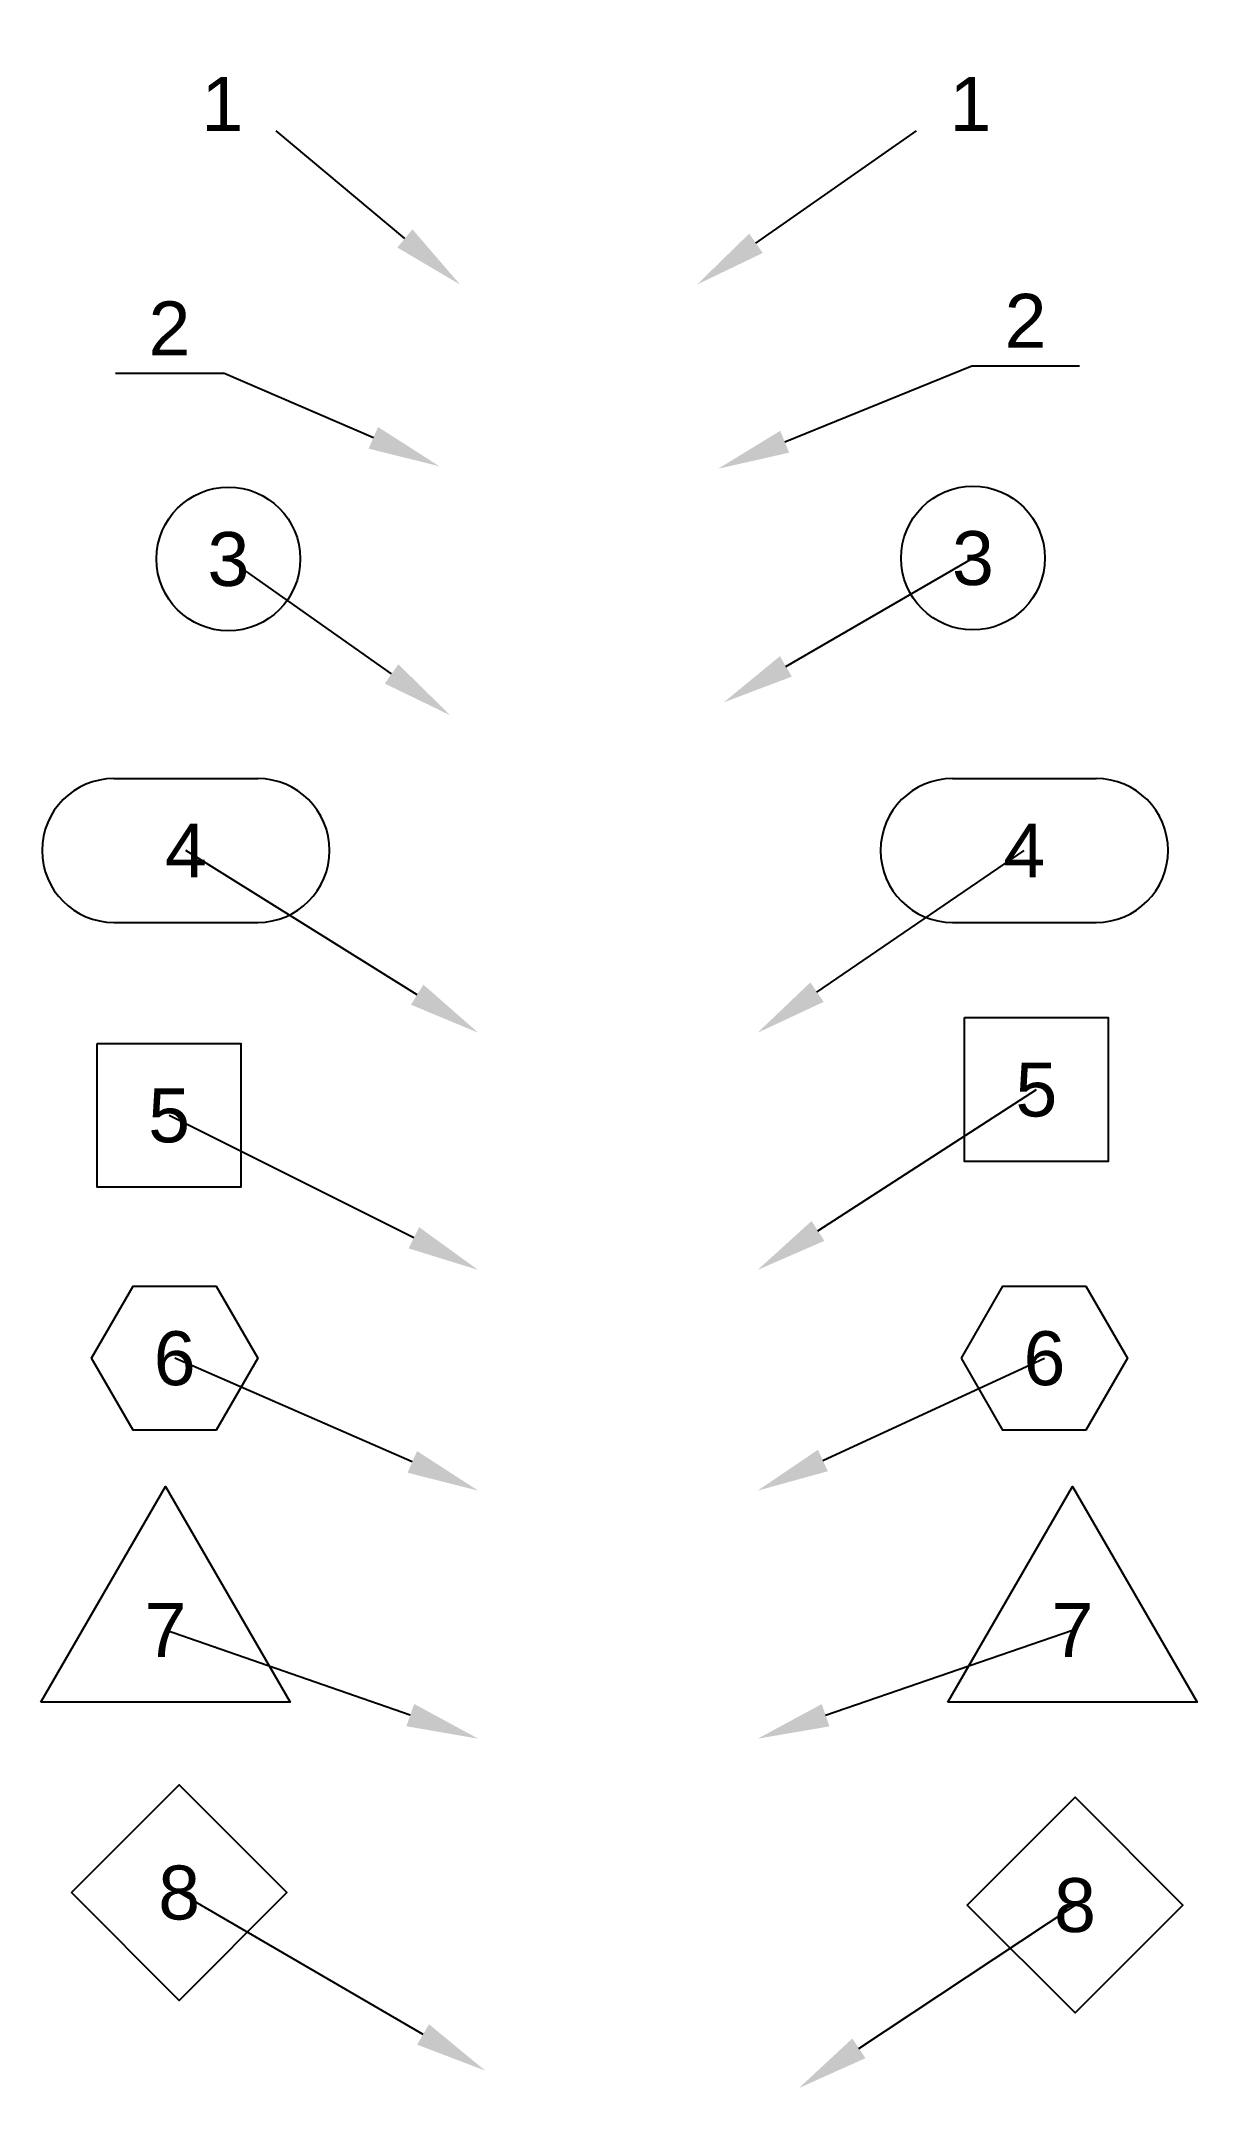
# Paper-space layout 'Layout1' of a CAD drawing. Header units: millimetres. Extents: x 64 to 129, y 41 to 155.
import ezdxf
from ezdxf import colors
from ezdxf.entities.mleader import LeaderData, LeaderLine
from ezdxf.enums import TextEntityAlignment as Align
from ezdxf.math import Vec2, Vec3

# ---------------------------------------------------------------- set-up
doc = ezdxf.new("R2010")
doc.units = ezdxf.units.MM
doc.styles.get("Standard").update_dxf_attribs({"font": 'arial.ttf'})

# ---------------------------------------------------------------- blocks, each defined once
blk = doc.blocks.new('_NUM_CIRCLE')
at = {"color": 0}
blk.add_circle((0, 0), 4, dxfattribs=at)
blk.add_attdef('NUMBER', text='', height=3, dxfattribs=at).set_placement((0, -1.5), align=Align.CENTER)
blk = doc.blocks.new('_NUM_NO_FRAME')
at = {"color": 0}
blk.add_attdef('NUMBER', text='', height=3, dxfattribs=at).set_placement((0, 0), align=Align.CENTER)
blk = doc.blocks.new('_NUM_SLOT')
at = {"color": 0, "linetype": 'ByBlock', "lineweight": -2, "transparency": 16777216}
for p, q in [((-4, 4), (4, 4)), ((-4, -4), (4, -4))]:
    blk.add_line(p, q, dxfattribs=at)
for centre, start, end in [((-4, 0), 90, 270), ((4, 0), 270, 90)]:
    blk.add_arc(centre, 4, start, end, dxfattribs=at)
at = {"color": 0, "transparency": 16777216}
blk.add_attdef('NUMBER', text='', height=3, dxfattribs=at).set_placement((0, -1.5), align=Align.CENTER)
blk = doc.blocks.new('_NUM_BOX')
at = {"color": 0, "linetype": 'ByBlock', "transparency": 16777216}
blk.add_lwpolyline([(-4, 4), (4, 4), (4, -4), (-4, -4)], close=True, dxfattribs=at)
at = {"color": 0, "transparency": 16777216}
blk.add_attdef('NUMBER', text='', height=3, dxfattribs=at).set_placement((0, -1.5), align=Align.CENTER)
blk = doc.blocks.new('_NUM_HEXAGON')
at = {"color": 0, "linetype": 'ByBlock', "transparency": 16777216}
blk.add_lwpolyline([(-4.62, 0), (-2.31, 4), (2.31, 4), (4.62, 0), (2.31, -4), (-2.31, -4)], close=True, dxfattribs=at)
at = {"color": 0, "transparency": 16777216}
blk.add_attdef('NUMBER', text='', height=3, dxfattribs=at).set_placement((0, -1.5), align=Align.CENTER)
blk = doc.blocks.new('_NUM_TRIANGLE')
at = {"color": 0, "linetype": 'ByBlock', "transparency": 16777216}
blk.add_lwpolyline([(-6.93, -4), (0, 8), (6.93, -4)], close=True, dxfattribs=at)
at = {"color": 0, "transparency": 16777216}
blk.add_attdef('NUMBER', text='', height=3, dxfattribs=at).set_placement((0, -1.5), align=Align.CENTER)
blk = doc.blocks.new('_NUM_RHOMB')
at = {"color": 0, "linetype": 'ByBlock', "transparency": 16777216}
blk.add_lwpolyline([(-6, 0), (0, 6), (6, 0), (0, -6)], close=True, dxfattribs=at)
at = {"color": 0, "transparency": 16777216}
blk.add_attdef('NUMBER', text='', height=3, dxfattribs=at).set_placement((0, -1.5), align=Align.CENTER)
blk = doc.blocks.new('_NUM_UNDERLINE')
at = {"color": 0}
blk.add_line((-3, 0), (3, 0), dxfattribs=at)
blk.add_attdef('NUMBER', text='', height=3, dxfattribs=at).set_placement((0, 1), align=Align.CENTER)

psp = doc.layouts.get("Layout1")

# ---------------------------------------------------------------- leaders
ml = psp.add_multileader_block('Standard')
ml.set_content('_NUM_NO_FRAME')
ml.set_attribute('NUMBER', '1', width=0)
ml.set_leader_properties()
ml.build(insert=Vec2(0, 0))
ml.multileader.update_dxf_attribs({"has_dogleg": 0})
ctx = ml.context
ctx.base_point, ctx.char_height, ctx.landing_gap_size, ctx.plane_origin = Vec3(71.36, 149.94), 3, 1, Vec3(-1, 43.53)
notes = []
notes.append((ctx, [(0, (1, 1, 0), (85.36, 149.94), (-1, 0), 8, [(0, [(87.59, 141.39)], 0, [])])]))
ctx.block.insert = Vec3(74.36, 149.94)
ml = psp.add_multileader_block('Standard')
ml.set_content('_NUM_NO_FRAME')
ml.set_attribute('NUMBER', '1', width=0)
ml.set_leader_properties()
ml.build(insert=Vec2(0, 0))
ml.multileader.update_dxf_attribs({"has_dogleg": 0})
ctx = ml.context
ctx.base_point, ctx.char_height, ctx.landing_gap_size, ctx.plane_origin = Vec3(112.99, 149.94), 3, 1, Vec3(12.19, 43.53)
notes.append((ctx, [(0, (1, 1, 0), (104.99, 149.94), (1, 0), 8, [(0, [(100.78, 141.39)], 0, [])])]))
ctx.block.insert = Vec3(115.99, 149.94)
ml = psp.add_multileader_block('Standard')
ml.set_content('_NUM_UNDERLINE')
ml.set_attribute('NUMBER', '2', width=0)
ml.set_leader_properties()
ml.build(insert=Vec2(0, 0))
ml.multileader.update_dxf_attribs({"has_dogleg": 0})
ctx = ml.context
ctx.base_point, ctx.landing_gap_size = Vec3(70.42, 136.45), 1
notes.append((ctx, [(0, (1, 1, 0), (82.42, 136.45), (-1, 0), 8, [(0, [(86.44, 131.28)], 0, [])])]))
ctx.block.insert = Vec3(71.42, 136.45)
ml = psp.add_multileader_block('Standard')
ml.set_content('_NUM_UNDERLINE')
ml.set_attribute('NUMBER', '2', width=0)
ml.set_leader_properties()
ml.build(insert=Vec2(0, 0))
ml.multileader.update_dxf_attribs({"has_dogleg": 0})
ctx = ml.context
ctx.base_point, ctx.landing_gap_size = Vec3(118.06, 136.87), 1
notes.append((ctx, [(0, (1, 1, 0), (108.06, 136.87), (1, 0), 8, [(0, [(101.95, 131.14)], 0, [])])]))
ctx.block.insert = Vec3(119.06, 136.87)
ml = psp.add_multileader_block('Standard')
ml.set_content('_NUM_CIRCLE')
ml.set_attribute('NUMBER', '3', width=0)
ml.set_leader_properties()
ml.build(insert=Vec2(0, 0))
ml.multileader.update_dxf_attribs({"has_dogleg": 0, "text_left_attachment_type": 6, "text_right_attachment_type": 6})
ctx = ml.context
ctx.base_point, ctx.char_height, ctx.landing_gap_size, ctx.plane_origin = Vec3(74.7, 126.12), 3, 1, Vec3(4.55, -13.58)
ctx.left_attachment, ctx.right_attachment, ctx.attachment_type = 6, 6, 1
notes.append((ctx, [(0, (1, 1, 0), (82.7, 126.12), (-1, 0), 8, [(0, [(87.05, 117.42)], 0, [])])]))
ctx.block.insert = Vec3(74.7, 126.12)
ml = psp.add_multileader_block('Standard')
ml.set_content('_NUM_CIRCLE')
ml.set_attribute('NUMBER', '3', width=0)
ml.set_leader_properties()
ml.build(insert=Vec2(0, 0))
ml.multileader.update_dxf_attribs({"has_dogleg": 0, "text_left_attachment_type": 6, "text_right_attachment_type": 6})
ctx = ml.context
ctx.base_point, ctx.char_height, ctx.landing_gap_size, ctx.plane_origin = Vec3(116.13, 126.17), 3, 1, Vec3(10.27, -12.23)
ctx.left_attachment, ctx.right_attachment, ctx.attachment_type = 6, 6, 1
notes.append((ctx, [(0, (1, 1, 0), (108.13, 126.17), (1, 0), 8, [(0, [(102.26, 118.14)], 0, [])])]))
ctx.block.insert = Vec3(116.13, 126.17)
ml = psp.add_multileader_block('Standard')
ml.set_content('_NUM_SLOT')
ml.set_attribute('NUMBER', '4', width=0)
ml.set_leader_properties()
ml.build(insert=Vec2(0, 0))
ml.multileader.update_dxf_attribs({"has_dogleg": 0, "text_left_attachment_type": 6, "text_right_attachment_type": 6})
ctx = ml.context
ctx.base_point, ctx.char_height, ctx.landing_gap_size, ctx.plane_origin = Vec3(72.33, 109.9), 3, 1, Vec3(3.07, 18.73)
ctx.left_attachment, ctx.right_attachment, ctx.attachment_type = 6, 6, 1
notes.append((ctx, [(0, (1, 1, 0), (80.33, 109.9), (-1, 0), 8, [(0, [(88.6, 99.76)], 0, [])])]))
ctx.block.insert = Vec3(72.33, 109.9)
ml = psp.add_multileader_block('Standard')
ml.set_content('_NUM_SLOT')
ml.set_attribute('NUMBER', '4', width=0)
ml.set_leader_properties()
ml.build(insert=Vec2(0, 0))
ml.multileader.update_dxf_attribs({"has_dogleg": 0, "text_left_attachment_type": 6, "text_right_attachment_type": 6})
ctx = ml.context
ctx.base_point, ctx.char_height, ctx.landing_gap_size, ctx.plane_origin = Vec3(118.99, 109.9), 3, 1, Vec3(18.63, 18.73)
ctx.left_attachment, ctx.right_attachment, ctx.attachment_type = 6, 6, 1
notes.append((ctx, [(0, (1, 1, 0), (110.99, 109.9), (1, 0), 8, [(0, [(104.15, 99.76)], 0, [])])]))
ctx.block.insert = Vec3(118.99, 109.9)
ml = psp.add_multileader_block('Standard')
ml.set_content('_NUM_BOX')
ml.set_attribute('NUMBER', '5', width=0)
ml.set_leader_properties()
ml.build(insert=Vec2(0, 0))
ml.multileader.update_dxf_attribs({"has_dogleg": 0, "text_left_attachment_type": 6, "text_right_attachment_type": 6})
ctx = ml.context
ctx.base_point, ctx.char_height, ctx.landing_gap_size, ctx.plane_origin = Vec3(119.66, 96.6), 3, 1, Vec3(18.63, 18.73)
ctx.left_attachment, ctx.right_attachment, ctx.attachment_type = 6, 6, 1
notes.append((ctx, [(0, (1, 1, 0), (111.66, 96.6), (1, 0), 8, [(0, [(104.15, 86.56)], 0, [])])]))
ctx.block.insert = Vec3(119.66, 96.6)
ml = psp.add_multileader_block('Standard')
ml.set_content('_NUM_BOX')
ml.set_attribute('NUMBER', '5', width=0)
ml.set_leader_properties()
ml.build(insert=Vec2(0, 0))
ml.multileader.update_dxf_attribs({"has_dogleg": 0, "text_left_attachment_type": 6, "text_right_attachment_type": 6})
ctx = ml.context
ctx.base_point, ctx.char_height, ctx.landing_gap_size, ctx.plane_origin = Vec3(71.4, 95.16), 3, 1, Vec3(3.07, 18.73)
ctx.left_attachment, ctx.right_attachment, ctx.attachment_type = 6, 6, 1
notes.append((ctx, [(0, (1, 1, 0), (79.4, 95.16), (-1, 0), 8, [(0, [(88.6, 86.56)], 0, [])])]))
ctx.block.insert = Vec3(71.4, 95.16)
ml = psp.add_multileader_block('Standard')
ml.set_content('_NUM_HEXAGON')
ml.set_attribute('NUMBER', '6', width=0)
ml.set_leader_properties()
ml.build(insert=Vec2(0, 0))
ml.multileader.update_dxf_attribs({"has_dogleg": 0, "text_left_attachment_type": 6, "text_right_attachment_type": 6})
ctx = ml.context
ctx.base_point, ctx.char_height, ctx.landing_gap_size, ctx.plane_origin = Vec3(71.71, 81.65), 3, 1, Vec3(3.07, 18.73)
ctx.left_attachment, ctx.right_attachment, ctx.attachment_type = 6, 6, 1
notes.append((ctx, [(0, (1, 1, 0), (79.71, 81.65), (-1, 0), 8, [(0, [(88.6, 74.28)], 0, [])])]))
ctx.block.insert = Vec3(71.71, 81.65)
ml = psp.add_multileader_block('Standard')
ml.set_content('_NUM_HEXAGON')
ml.set_attribute('NUMBER', '6', width=0)
ml.set_leader_properties()
ml.build(insert=Vec2(0, 0))
ml.multileader.update_dxf_attribs({"has_dogleg": 0, "text_left_attachment_type": 6, "text_right_attachment_type": 6})
ctx = ml.context
ctx.base_point, ctx.char_height, ctx.landing_gap_size, ctx.plane_origin = Vec3(120.11, 81.65), 3, 1, Vec3(18.63, 18.73)
ctx.left_attachment, ctx.right_attachment, ctx.attachment_type = 6, 6, 1
notes.append((ctx, [(0, (1, 1, 0), (112.11, 81.65), (1, 0), 8, [(0, [(104.15, 74.28)], 0, [])])]))
ctx.block.insert = Vec3(120.11, 81.65)
ml = psp.add_multileader_block('Standard')
ml.set_content('_NUM_TRIANGLE')
ml.set_attribute('NUMBER', '7', width=0)
ml.set_leader_properties()
ml.build(insert=Vec2(0, 0))
ml.multileader.update_dxf_attribs({"has_dogleg": 0, "text_left_attachment_type": 6, "text_right_attachment_type": 6})
ctx = ml.context
ctx.base_point, ctx.char_height, ctx.landing_gap_size, ctx.plane_origin = Vec3(71.2, 66.52), 3, 1, Vec3(3.07, 18.73)
ctx.left_attachment, ctx.right_attachment, ctx.attachment_type = 6, 6, 1
notes.append((ctx, [(0, (1, 1, 0), (79.2, 66.52), (-1, 0), 8, [(0, [(88.6, 60.48)], 0, [])])]))
ctx.block.insert = Vec3(71.2, 66.52)
ml = psp.add_multileader_block('Standard')
ml.set_content('_NUM_TRIANGLE')
ml.set_attribute('NUMBER', '7', width=0)
ml.set_leader_properties()
ml.build(insert=Vec2(0, 0))
ml.multileader.update_dxf_attribs({"has_dogleg": 0, "text_left_attachment_type": 6, "text_right_attachment_type": 6})
ctx = ml.context
ctx.base_point, ctx.char_height, ctx.landing_gap_size, ctx.plane_origin = Vec3(121.67, 66.52), 3, 1, Vec3(18.63, 18.73)
ctx.left_attachment, ctx.right_attachment, ctx.attachment_type = 6, 6, 1
notes.append((ctx, [(0, (1, 1, 0), (113.67, 66.52), (1, 0), 8, [(0, [(104.15, 60.48)], 0, [])])]))
ctx.block.insert = Vec3(121.67, 66.52)
ml = psp.add_multileader_block('Standard')
ml.set_content('_NUM_RHOMB')
ml.set_attribute('NUMBER', '8', width=0)
ml.set_leader_properties()
ml.build(insert=Vec2(0, 0))
ml.multileader.update_dxf_attribs({"has_dogleg": 0, "text_left_attachment_type": 6, "text_right_attachment_type": 6})
ctx = ml.context
ctx.base_point, ctx.char_height, ctx.landing_gap_size = Vec3(70.96, 51.92), 3, 1
ctx.left_attachment, ctx.right_attachment, ctx.attachment_type = 6, 6, 1
notes.append((ctx, [(0, (1, 1, 0), (79.96, 51.92), (-1, 0), 8, [(0, [(88.99, 42.01)], 0, [])])]))
ctx.block.insert = Vec3(71.96, 51.92)
ml = psp.add_multileader_block('Standard')
ml.set_content('_NUM_RHOMB')
ml.set_attribute('NUMBER', '8', width=0)
ml.set_leader_properties()
ml.build(insert=Vec2(0, 0))
ml.multileader.update_dxf_attribs({"has_dogleg": 0, "text_left_attachment_type": 6, "text_right_attachment_type": 6})
ctx = ml.context
ctx.base_point, ctx.char_height, ctx.landing_gap_size = Vec3(120.81, 51.22), 3, 1
ctx.left_attachment, ctx.right_attachment, ctx.attachment_type = 6, 6, 1
notes.append((ctx, [(0, (1, 1, 0), (113.81, 51.22), (1, 0), 8, [(0, [(106.45, 41.04)], 0, [])])]))
ctx.block.insert = Vec3(121.81, 51.22)
for ctx, leaders in notes:
    for number, flags, end, landing, length, lines in leaders:
        leader = LeaderData()
        leader.index, (leader.has_last_leader_line, leader.has_dogleg_vector, leader.attachment_direction) = number, flags
        leader.last_leader_point, leader.dogleg_vector, leader.dogleg_length = Vec3(end), Vec3(landing), length
        for number, points, colour, breaks in lines:
            line = LeaderLine()
            line.index, line.vertices, line.color, line.breaks = number, Vec3.list(points), colors.encode_raw_color(colour), breaks
            leader.lines.append(line)
        ctx.leaders.append(leader)

doc.saveas('drawing.dxf')
